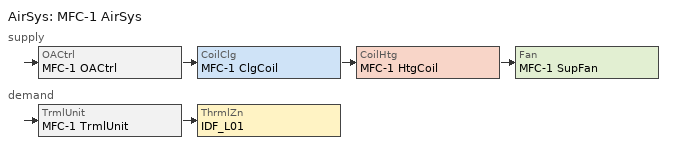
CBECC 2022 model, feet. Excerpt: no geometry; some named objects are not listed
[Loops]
AirSys 'MFC-1 AirSys'
 supply: OACtrl 'MFC-1 OACtrl' > CoilClg 'MFC-1 ClgCoil' > CoilHtg 'MFC-1 HtgCoil' > Fan 'MFC-1 SupFan'
 demand: TrmlUnit 'MFC-1 TrmlUnit' > ThrmlZn 'IDF_L01'
[Proj]
Euclid_Building B: EffMetric=SEER2/EER2/HSPF2; StAddress=2530 South Euclid Avenue; City=Ontario; ZipCode=91762; WeatherStation=ONTARIO; ReducedBattReq=1; ReducedBattReqExcpt=(Exc. 3) Battery required only for tenant areas >= 5,000 SF
[Bldg]
Building B - Mechanical: BldgAz=360
[ResProj]
Building B: StdDesignFuel_Ckg=Proposed; StdDesignFuel_Dry=Proposed; StdDesignFuel_HVAC=Electricity; StdDesignFuel_DHW=Proposed; StdDesignCompactDistrib=0; StdDesignDrnWtrHtRecov=0; StdDesignHPWHLocOverride=0; StdDesignWinPerfAdjust=0; StdDesignIAQFanPwr[1]=0.35
[ResZnGrp] FlrToFlrHgt=9.08333; FlrToCeilingHgt=9.08333
Name | Z
L01 | 0
L02 | 9.08333
L03 | 18.1667
L04 | 27.25
[ResZn] CeilingHeight=9.08333; FloorHeight=9.08333
Name | Bottom
B3-R_122; B2.4_120; B3-R_119; A2-R_104; A2.1_117; B2.5_115; B2.5_113; A2.1_111; B3_110; B2.4_109; A2_106; B2.3-R_101; A2-R_116 | 0
B3-R_222; B2.4_220; B3-R_219; A2-R_204; A2.1_217; B2.5_215; B2.5_213; A2.1_211; B3_210; B2.4_209; A2_206; B2.3-R_201; A2-R_216; A4.2-R_223; A7_221; B4_214; A4_212; A4_205; A4_203; A4.2_202 | 9.08333
B3-R_322; B2.4_320; B3-R_319; A2-R_304; A2.1_317; B2.5_315; B2.5_313; A2.1_311; B3_310; B2.4_309; A2_306; B2.3-R_301; A2-R_316; A4.2-R_323; A7_321; B4_314; A4_312; A4_305; A4_303; A4.2_302 | 18.1667
B3-R_422; B2.4_420; B3-R_419; A2-R_404; A2.1_417; B2.5_415 | 27.25
[ResExtWall] Construction=Ext Wall Cons
Name | Orientation | Area
ExtWall (Front 1) : B3-R_122; ExtWall (Front 1) : B3-R_222; ExtWall (Front 1) : B3-R_322; ExtWall (Front 1) : B3-R_422 | Front | 129.098
ExtWall (Front 2) : B3-R_122; ExtWall (Front 2) : B3-R_222; ExtWall (Front 2) : B3-R_322; ExtWall (Front 2) : B3-R_422 | Front | 120.137
ExtWall (Front 3) : B3-R_122; ExtWall (Front 3) : B3-R_222; ExtWall (Front 3) : B3-R_322; ExtWall (Front 3) : B3-R_422 | Front | 79.4464
ExtWall (Left 1) : B3-R_122; ExtWall (Left 1) : B3-R_222; ExtWall (Left 1) : B3-R_322; ExtWall (Left 1) : B3-R_422 | Left | 346.847
ExtWall (Left 2) : B3-R_122; ExtWall (Left 2) : B3-R_222; ExtWall (Left 2) : B3-R_322; ExtWall (Left 2) : B3-R_422 | Left | 62.0069
ExtWall (Right 1) : B3-R_122; ExtWall (Right 1) : B3-R_222; ExtWall (Right 1) : B3-R_322; ExtWall (Right 1) : B3-R_422 | Right | 46.7488
ExtWall (Right 2) : B3-R_122; ExtWall (Right 2) : B3-R_222; ExtWall (Right 2) : B3-R_322; ExtWall (Right 2) : B3-R_422 | Right | 62.0069
ExtWall (Front 1) : Stair-2; ExtWall (Front 1) : Stair-2_L02; ExtWall (Front 1) : Stair-2_L03; ExtWall (Front 1) : Stair-2_L04 | Front | 89.1347
ExtWall (Right 1) : Stair-2; ExtWall (Right 1) : Stair-2_L02; ExtWall (Right 1) : Stair-2_L03; ExtWall (Right 1) : Stair-2_L04 | Right | 46.9872
ExtWall (Front 1) : B2.4_120; ExtWall (Front 3) : B2.4_120; ExtWall (Front 1) : B2.4_220; ExtWall (Front 3) : B2.4_220; ExtWall (Front 1) : B2.4_320; ExtWall (Front 3) : B2.4_320; ExtWall (Front 1) : B2.4_420; ExtWall (Front 3) : B2.4_420 | Front | 104.634
ExtWall (Front 2) : B2.4_120; ExtWall (Front 2) : B2.4_220; ExtWall (Front 2) : B2.4_320; ExtWall (Front 2) : B2.4_420 | Front | 125.468
ExtWall (Left 1) : B2.4_120; ExtWall (Left 1) : A2-R_104; ExtWall (Left 1) : B2.4_220; ExtWall (Left 1) : A2-R_204; ExtWall (Left 1) : B2.4_320; ExtWall (Left 1) : A2-R_304; ExtWall (Left 1) : B2.4_420; ExtWall (Left 1) : A2-R_404 | Left | 55.9513
ExtWall (Right 1) : B2.4_120; ExtWall (Right 1) : B2.4_220; ExtWall (Right 1) : B2.4_320; ExtWall (Right 1) : B2.4_420 | Right | 14.978
ExtWall (Right 2) : B2.4_120; ExtWall (Right 2) : B2.4_220; ExtWall (Right 1) : A4.2-R_223; ExtWall (Right 2) : B2.4_320; ExtWall (Right 1) : A4.2-R_323; ExtWall (Right 2) : B2.4_420 | Right | 8.96413
ExtWall (Front 1) : B3-R_119; ExtWall (Front 1) : B3-R_219; ExtWall (Front 1) : B3-R_319; ExtWall (Front 1) : B3-R_419 | Front | 350.966
ExtWall (Front 2) : B3-R_119; ExtWall (Front 2) : B3-R_219; ExtWall (Front 2) : B3-R_319; ExtWall (Front 2) : B3-R_419 | Front | 62.0069
ExtWall (Back 1) : B3-R_119; ExtWall (Back 1) : B3-R_219; ExtWall (Back 1) : B3-R_319; ExtWall (Back 1) : B3-R_419 | Back | 37.7846
ExtWall (Back 2) : B3-R_119; ExtWall (Back 2) : B3-R_219; ExtWall (Back 2) : B3-R_319; ExtWall (Back 2) : B3-R_419 | Back | 62.0069
ExtWall (Right 1) : B3-R_119; ExtWall (Right 1) : B3-R_219; ExtWall (Right 1) : B3-R_319; ExtWall (Right 1) : B3-R_419 | Right | 129.098
ExtWall (Right 2) : B3-R_119; ExtWall (Right 2) : B3-R_219; ExtWall (Right 2) : B3-R_319; ExtWall (Right 2) : B3-R_419 | Right | 120.137
ExtWall (Right 3) : B3-R_119; ExtWall (Right 3) : B3-R_219; ExtWall (Right 3) : B3-R_319; ExtWall (Right 3) : B3-R_419 | Right | 79.4464
ExtWall (Back 1) : A2-R_104; ExtWall (Back 1) : A2-R_204; ExtWall (Back 1) : A2-R_304; ExtWall (Back 1) : A2-R_404 | Back | 125.709
ExtWall (Back 2) : A2-R_104; ExtWall (Back 2) : A2-R_204; ExtWall (Back 2) : A2-R_304; ExtWall (Back 2) : A2-R_404 | Back | 102.941
ExtWall (Front 1) : A2.1_117; ExtWall (Front 1) : A2.1_111; ExtWall (Front 1) : A2.1_217; ExtWall (Front 1) : A2.1_211; ExtWall (Front 1) : A2.1_317; ExtWall (Front 1) : A2.1_311; ExtWall (Front 1) : A2.1_417 | Front | 56.1927
ExtWall (Back 1) : A2.1_117; ExtWall (Back 1) : A2.1_217; ExtWall (Back 1) : A2.1_317; ExtWall (Back 1) : A2.1_417 | Back | 9.20254
ExtWall (Right 1) : A2.1_117; ExtWall (Right 1) : A2.1_111; ExtWall (Right 1) : A2.1_217; ExtWall (Right 1) : A2.1_211; ExtWall (Right 1) : A2.1_317; ExtWall (Right 1) : A2.1_311; ExtWall (Right 1) : A2.1_417 | Right | 124.255
ExtWall (Right 2) : A2.1_117; ExtWall (Right 2) : B2.5_115; ExtWall (Right 2) : B2.5_113; ExtWall (Right 2) : A2.1_111; ExtWall (Right 2) : A2.1_217; ExtWall (Right 2) : B2.5_215; ExtWall (Right 2) : B2.5_213; ExtWall (Right 2) : A2.1_211; ExtWall (Right 2) : A2.1_317; ExtWall (Right 2) : B2.5_315; ExtWall (Right 2) : B2.5_313; ExtWall (Right 2) : A2.1_311; ExtWall (Right 2) : A2.1_417 | Right | 104.393
ExtWall (Front 1) : B2.5_115; ExtWall (Front 1) : B2.5_113; ExtWall (Front 1) : B2.5_215; ExtWall (Front 1) : B2.5_213; ExtWall (Front 1) : B2.5_315; ExtWall (Front 1) : B2.5_313; ExtWall (Front 1) : B2.5_415 | Front | 55.9513
ExtWall (Back 1) : B2.5_115; ExtWall (Back 1) : A2-R_116; ExtWall (Back 1) : B2.5_215; ExtWall (Back 1) : A2-R_216; ExtWall (Back 1) : B2.5_315; ExtWall (Back 1) : A2-R_316; ExtWall (Back 1) : B2.5_415 | Back | 55.9513
ExtWall (Right 1) : B2.5_115; ExtWall (Right 1) : B2.5_113; ExtWall (Right 1) : B2.5_215; ExtWall (Right 1) : B2.5_213; ExtWall (Right 1) : B2.5_315; ExtWall (Right 1) : B2.5_313 | Right | 231.553
ExtWall (Back 1) : B2.5_113; ExtWall (Back 1) : B2.5_213; ExtWall (Back 1) : B2.5_313 | Back | 46.9902
ExtWall (Front 1) : B3_110; ExtWall (Front 1) : B3_210; ExtWall (Front 1) : B3_310 | Front | 62.2482
ExtWall (Left 1) : B3_110; ExtWall (Left 1) : B3_210; ExtWall (Left 1) : B3_310 | Left | 30.2778
ExtWall (Back 1) : B3_110; ExtWall (Back 1) : B3_210; ExtWall (Back 1) : B3_310 | Back | 349.753
ExtWall (Back 2) : B3_110; ExtWall (Back 2) : B3_210; ExtWall (Back 2) : B3_310 | Back | 62.2482
ExtWall (Right 1) : B3_110; ExtWall (Right 1) : B3_210; ExtWall (Right 1) : B3_310 | Right | 118.93
ExtWall (Right 2) : B3_110; ExtWall (Right 2) : B3_210; ExtWall (Right 2) : B3_310 | Right | 130.066
ExtWall (Right 3) : B3_110; ExtWall (Right 3) : B3_210; ExtWall (Right 3) : B3_310 | Right | 78.2365
ExtWall (Left 1) : B2.4_109; ExtWall (Left 1) : B2.4_209; ExtWall (Left 1) : B2.4_309 | Left | 56.1897
ExtWall (Left 2) : B2.4_109; ExtWall (Left 2) : B2.4_209; ExtWall (Left 2) : B2.4_309 | Left | 8.96413
ExtWall (Back 1) : B2.4_109; ExtWall (Back 3) : B2.4_109; ExtWall (Back 1) : B2.4_209; ExtWall (Back 3) : B2.4_209; ExtWall (Back 1) : B2.4_309; ExtWall (Back 3) : B2.4_309 | Back | 104.634
ExtWall (Back 2) : B2.4_109; ExtWall (Back 2) : B2.4_209; ExtWall (Back 2) : B2.4_309 | Back | 125.468
ExtWall (Right 1) : B2.4_109; ExtWall (Right 1) : B2.4_209; ExtWall (Right 1) : B2.4_309 | Right | 55.9513
ExtWall (Back 1) : A2_106; ExtWall (Back 1) : A2_206; ExtWall (Back 1) : A2_306 | Back | 124.011
ExtWall (Back 2) : A2_106; ExtWall (Back 3) : B2.3-R_101; ExtWall (Back 2) : A2_206; ExtWall (Back 3) : B2.3-R_201; ExtWall (Back 2) : A2_306; ExtWall (Back 3) : B2.3-R_301 | Back | 104.396
ExtWall (Right 1) : A2_106; ExtWall (Right 1) : A2_206; ExtWall (Right 1) : A2_306 | Right | 56.1897
ExtWall (Front 1) : B2.3-R_101; ExtWall (Front 1) : B2.3-R_201; ExtWall (Front 1) : B2.3-R_301 | Front | 8.96413
ExtWall (Left 1) : B2.3-R_101; ExtWall (Left 1) : B2.3-R_201; ExtWall (Left 1) : B2.3-R_301 | Left | 8.96115
ExtWall (Left 2) : B2.3-R_101; ExtWall (Left 2) : B2.3-R_201; ExtWall (Left 2) : B2.3-R_301 | Left | 248.269
ExtWall (Left 3) : B2.3-R_101; ExtWall (Left 3) : B2.3-R_201; ExtWall (Left 3) : B2.3-R_301 | Left | 56.1927
ExtWall (Back 1) : B2.3-R_101; ExtWall (Back 1) : B2.3-R_201; ExtWall (Back 1) : B2.3-R_301 | Back | 109.963
ExtWall (Back 2) : B2.3-R_101; ExtWall (Back 2) : B2.3-R_201; ExtWall (Back 2) : B2.3-R_301 | Back | 120.137
ExtWall (Right 1) : A2-R_116; ExtWall (Right 1) : A2-R_216; ExtWall (Right 1) : A2-R_316 | Right | 125.709
ExtWall (Right 2) : A2-R_116; ExtWall (Right 2) : A2-R_216; ExtWall (Right 2) : A2-R_316 | Right | 102.941
ExtWall (Back 1) : Stair-1; ExtWall (Back 1) : Stair-1_L02; ExtWall (Back 1) : Stair-1_L03 | Back | 90.8304
ExtWall (Right 1) : Stair-1; ExtWall (Right 1) : Stair-1_L02; ExtWall (Right 1) : Stair-1_L03 | Right | 65.1538
ExtWall (Front 1) : Corridor_L01; ExtWall (Front 1) : Corridor_L02; ExtWall (Front 1) : Corridor_L03 | Front | 72.9081
ExtWall (Left 1) : Corridor_L01; ExtWall (Left 1) : Corridor_L02; ExtWall (Left 1) : Corridor_L03 | Left | 60.5526
ExtWall (Left 2) : Corridor_L01; ExtWall (Left 4) : Corridor_L02; ExtWall (Left 4) : Corridor_L03 | Left | 65.1568
ExtWall (Left 3) : Corridor_L01; ExtWall (Left 2) : Corridor_L02; ExtWall (Left 2) : Corridor_L03 | Left | 89.1347
ExtWall (Left 4) : Corridor_L01; ExtWall (Left 3) : Corridor_L02; ExtWall (Left 3) : Corridor_L03 | Left | 60.3112
ExtWall (Front 1) : Electrical | Front | 105.606
ExtWall (Front 1) : Maintenance_L01 | Front | 112.871
ExtWall (Front 1) : ParkingGarage-1 | Front | 24.9464
ExtWall (Left 1) : ParkingGarage-1; ExtWall (Left 1) : ParkingGarage-3 | Left | 240.759
ExtWall (Back 1) : ParkingGarage-1 | Back | 734.871
ExtWall (Front 1) : ParkingGarage-2; ExtWall (Front 1) : B4_214; ExtWall (Front 1) : B4_314 | Front | 129.825
ExtWall (Left 1) : ParkingGarage-2 | Left | 704.11
ExtWall (Back 1) : ParkingGarage-2 | Back | 171.487
ExtWall (Front 1) : ParkingGarage-3 | Front | 905.148
ExtWall (Back 1) : ParkingGarage-3 | Back | 8.96413
ExtWall (Right 1) : ParkingGarage-3 | Right | 19.8623
ExtWall (Front 1) : A4.2-R_223; ExtWall (Front 1) : A4.2-R_323 | Front | 33.1834
ExtWall (Left 1) : A4.2-R_223; ExtWall (Left 1) : A4.2-R_323 | Left | 249.723
ExtWall (Left 2) : A4.2-R_223; ExtWall (Left 2) : A4.2-R_323 | Left | 71.2124
ExtWall (Back 1) : A4.2-R_223; ExtWall (Back 1) : A4.2-R_323 | Back | 115.053
ExtWall (Back 2) : A4.2-R_223; ExtWall (Back 2) : A4.2-R_323 | Back | 124.255
ExtWall (Back 3) : A4.2-R_223; ExtWall (Back 3) : A4.2-R_323 | Back | 72.6637
ExtWall (Right 2) : A4.2-R_223; ExtWall (Right 2) : A4_205; ExtWall (Right 1) : A4_203; ExtWall (Right 2) : A4.2-R_323; ExtWall (Right 2) : A4_305; ExtWall (Right 1) : A4_303 | Right | 71.2124
ExtWall (Left 1) : A7_221; ExtWall (Left 1) : A4_205; ExtWall (Left 1) : A4_203; ExtWall (Left 2) : A4.2_202; ExtWall (Left 1) : A7_321; ExtWall (Left 1) : A4_305; ExtWall (Left 1) : A4_303; ExtWall (Left 2) : A4.2_302 | Left | 71.2094
ExtWall (Back 1) : A7_221; ExtWall (Back 1) : A7_321 | Back | 184.322
ExtWall (Back 2) : A7_221; ExtWall (Back 2) : A7_321 | Back | 68.0624
ExtWall (Back 3) : A7_221; ExtWall (Back 3) : A7_321 | Back | 178.752
ExtWall (Right 1) : A7_221; ExtWall (Right 2) : A4.2_202; ExtWall (Right 1) : A7_321; ExtWall (Right 2) : A4.2_302 | Right | 71.2094
ExtWall (Front 2) : B4_214; ExtWall (Front 2) : B4_314 | Front | 80.1735
ExtWall (Left 1) : B4_214; ExtWall (Left 1) : B4_314 | Left | 224.774
ExtWall (Left 2) : B4_214; ExtWall (Left 2) : B4_314 | Left | 109.966
ExtWall (Left 3) : B4_214; ExtWall (Left 3) : B4_314 | Left | 66.6081
ExtWall (Back 1) : B4_214; ExtWall (Back 1) : B4_314 | Back | 80.1735
ExtWall (Front 1) : A4_212; ExtWall (Front 1) : A4_312 | Front | 71.2094
ExtWall (Left 1) : A4_212; ExtWall (Left 2) : A4_212; ExtWall (Left 1) : A4_312; ExtWall (Left 2) : A4_312 | Left | 115.05
ExtWall (Left 3) : A4_212; ExtWall (Left 3) : A4_312 | Left | 72.6637
ExtWall (Back 1) : A4_212; ExtWall (Back 1) : A4_312 | Back | 54.497
ExtWall (Back 2) : A4_212; ExtWall (Back 2) : A4_312 | Back | 71.2094
ExtWall (Front 2) : Corridor_L02; ExtWall (Front 2) : Corridor_L03 | Front | 101.487
ExtWall (Front 1) : A4_205; ExtWall (Front 2) : A4_205; ExtWall (Front 1) : A4_203; ExtWall (Front 2) : A4_203; ExtWall (Front 1) : A4_305; ExtWall (Front 2) : A4_305; ExtWall (Front 1) : A4_303; ExtWall (Front 2) : A4_303 | Front | 115.05
ExtWall (Front 3) : A4_205; ExtWall (Front 3) : A4_203; ExtWall (Front 3) : A4_305; ExtWall (Front 3) : A4_303 | Front | 72.6667
ExtWall (Right 1) : A4_205; ExtWall (Right 1) : A4_305 | Right | 19.8713
ExtWall (Front 1) : A4.2_202; ExtWall (Front 1) : A4.2_302 | Front | 124.011
ExtWall (Front 2) : A4.2_202; ExtWall (Front 2) : A4.2_302 | Front | 112.144
ExtWall (Front 3) : A4.2_202; ExtWall (Front 3) : A4.2_302 | Front | 72.6637
ExtWall (Left 1) : A4.2_202; ExtWall (Left 1) : A4.2_302 | Left | 249.72
ExtWall (Back 1) : A4.2_202; ExtWall (Back 1) : A4.2_302 | Back | 18.1667
ExtWall (Right 1) : A4.2_202; ExtWall (Right 1) : A4.2_302 | Right | 8.95817
[ResWin] SpecMethod=Overall Window Area
Name | WinType
Window (Front 1) : B3-R_122; Window (Front 2) : B3-R_122; Window (Left 1) : B3-R_122; Window (Left 2) : B3-R_122; Window (Front 1) : B3-R_119; Window (Front 2) : B3-R_119; Window (Right 1) : B3-R_119; Window (Right 2) : B3-R_119; Window (Back 2) : B3_110; Window (Back 3) : B3_110; Window (Right 2) : B3_110; Window (Right 3) : B3_110; Window (Front 1) : B3-R_222; Window (Front 2) : B3-R_222; Window (Left 1) : B3-R_222; Window (Left 2) : B3-R_222; Window (Front 1) : B3-R_219; Window (Front 2) : B3-R_219; Window (Right 1) : B3-R_219; Window (Right 2) : B3-R_219; Window (Back 2) : B3_210; Window (Back 3) : B3_210; Window (Right 2) : B3_210; Window (Right 3) : B3_210; Window (Front 1) : B3-R_322; Window (Front 2) : B3-R_322; Window (Left 1) : B3-R_322; Window (Left 2) : B3-R_322; Window (Front 1) : B3-R_319; Window (Front 2) : B3-R_319; Window (Right 1) : B3-R_319; Window (Right 2) : B3-R_319; Window (Back 2) : B3_310; Window (Back 3) : B3_310; Window (Right 2) : B3_310; Window (Right 3) : B3_310; Window (Front 1) : B3-R_422; Window (Front 2) : B3-R_422; Window (Left 1) : B3-R_422; Window (Left 2) : B3-R_422; Window (Front 1) : B3-R_419; Window (Front 2) : B3-R_419; Window (Right 1) : B3-R_419; Window (Right 2) : B3-R_419 | ResidentialWindowType 1
Window (Front 3) : B3-R_122; Window (Front 4) : B3-R_122; Window (Left 4) : B3-R_122; Window (Front 1) : B2.4_120; Window (Front 2) : B2.4_120; Window (Front 3) : B2.4_120; Window (Front 4) : B3-R_119; Window (Right 3) : B3-R_119; Window (Right 4) : B3-R_119; Window (Back 1) : A2-R_104; Window (Back 2) : A2-R_104; Window (Right 1) : A2.1_117; Window (Right 2) : A2.1_117; Window (Right 1) : B2.5_115; Window (Right 2) : B2.5_115; Window (Right 3) : B2.5_115; Window (Right 1) : B2.5_113; Window (Right 2) : B2.5_113; Window (Right 3) : B2.5_113; Window (Right 1) : A2.1_111; Window (Right 2) : A2.1_111; Window (Back 1) : B3_110; Window (Right 1) : B3_110; Window (Right 4) : B3_110; Window (Back 1) : B2.4_109; Window (Back 2) : B2.4_109; Window (Back 3) : B2.4_109; Window (Back 1) : A2_106; Window (Back 2) : A2_106; Window (Back 1) : B2.3-R_101; Window (Back 2) : B2.3-R_101; Window (Back 3) : B2.3-R_101; Window (Right 1) : A2-R_116; Window (Right 2) : A2-R_116; Window (Front 3) : B3-R_222; Window (Front 4) : B3-R_222; Window (Left 4) : B3-R_222; Window (Front 1) : B2.4_220; Window (Front 2) : B2.4_220; Window (Front 3) : B2.4_220; Window (Front 4) : B3-R_219; Window (Right 3) : B3-R_219; Window (Right 4) : B3-R_219; Window (Back 1) : A2-R_204; Window (Back 2) : A2-R_204; Window (Right 1) : A2.1_217; Window (Right 2) : A2.1_217; Window (Right 1) : B2.5_215; Window (Right 2) : B2.5_215; Window (Right 3) : B2.5_215; Window (Right 1) : B2.5_213; Window (Right 2) : B2.5_213; Window (Right 3) : B2.5_213; Window (Right 1) : A2.1_211; Window (Right 2) : A2.1_211; Window (Back 1) : B3_210; Window (Right 1) : B3_210; Window (Right 4) : B3_210; Window (Back 1) : B2.4_209; Window (Back 2) : B2.4_209; Window (Back 3) : B2.4_209; Window (Back 1) : A2_206; Window (Back 2) : A2_206; Window (Back 1) : B2.3-R_201; Window (Back 2) : B2.3-R_201; Window (Back 3) : B2.3-R_201; Window (Right 1) : A2-R_216; Window (Right 2) : A2-R_216; Window (Left 1) : A4.2-R_223; Window (Back 1) : A4.2-R_223; Window (Back 2) : A4.2-R_223; Window (Back 1) : A7_221; Window (Back 4) : A7_221; Window (Back 5) : A7_221; Window (Left 1) : B4_214; Window (Left 2) : B4_214; Window (Left 3) : B4_214; Window (Left 1) : A4_212; Window (Left 2) : A4_212; Window (Left 1) : Corridor_L02; Window (Front 1) : A4_205; Window (Front 2) : A4_205; Window (Front 1) : A4_203; Window (Front 2) : A4_203; Window (Front 1) : A4.2_202; Window (Front 2) : A4.2_202; Window (Front 3) : B3-R_322; Window (Front 4) : B3-R_322; Window (Left 4) : B3-R_322; Window (Front 1) : B2.4_320; Window (Front 2) : B2.4_320; Window (Front 3) : B2.4_320; Window (Front 4) : B3-R_319; Window (Right 3) : B3-R_319; Window (Right 4) : B3-R_319; Window (Back 1) : A2-R_304; Window (Back 2) : A2-R_304; Window (Right 1) : A2.1_317; Window (Right 2) : A2.1_317; Window (Right 1) : B2.5_315; Window (Right 2) : B2.5_315; Window (Right 3) : B2.5_315; Window (Right 1) : B2.5_313; Window (Right 2) : B2.5_313; Window (Right 3) : B2.5_313; Window (Right 1) : A2.1_311; Window (Right 2) : A2.1_311; Window (Back 1) : B3_310; Window (Right 1) : B3_310; Window (Right 4) : B3_310; Window (Back 1) : B2.4_309; Window (Back 2) : B2.4_309; Window (Back 3) : B2.4_309; Window (Back 1) : A2_306; Window (Back 2) : A2_306; Window (Back 1) : B2.3-R_301; Window (Back 2) : B2.3-R_301; Window (Back 3) : B2.3-R_301; Window (Right 1) : A2-R_316; Window (Right 2) : A2-R_316; Window (Left 1) : A4.2-R_323; Window (Back 1) : A4.2-R_323; Window (Back 2) : A4.2-R_323; Window (Back 1) : A7_321; Window (Back 4) : A7_321; Window (Back 5) : A7_321; Window (Left 1) : B4_314; Window (Left 2) : B4_314; Window (Left 3) : B4_314; Window (Left 1) : A4_312; Window (Left 2) : A4_312; Window (Left 1) : Corridor_L03; Window (Front 1) : A4_305; Window (Front 2) : A4_305; Window (Front 1) : A4_303; Window (Front 2) : A4_303; Window (Front 1) : A4.2_302; Window (Front 2) : A4.2_302; Window (Front 3) : B3-R_422; Window (Front 4) : B3-R_422; Window (Left 4) : B3-R_422; Window (Front 1) : B2.4_420; Window (Front 2) : B2.4_420; Window (Front 3) : B2.4_420; Window (Front 4) : B3-R_419; Window (Right 3) : B3-R_419; Window (Right 4) : B3-R_419; Window (Back 1) : A2-R_404; Window (Back 2) : A2-R_404; Window (Right 1) : A2.1_417; Window (Right 2) : A2.1_417 | ResidentialWindowType 2
Window (Left 3) : B3-R_122; Window (Front 3) : B3-R_119; Window (Back 4) : B3_110; Window (Left 3) : B3-R_222; Window (Front 3) : B3-R_219; Window (Back 4) : B3_210; Window (Left 2) : A4.2-R_223; Window (Left 3) : B3-R_322; Window (Front 3) : B3-R_319; Window (Back 4) : B3_310; Window (Left 2) : A4.2-R_323; Window (Left 3) : B3-R_422; Window (Front 3) : B3-R_419 | ResidentialWindowType 3
Window (Left 1) : B2.3-R_101; Window (Left 2) : B2.3-R_101; Window (Left 1) : B2.3-R_201; Window (Left 2) : B2.3-R_201; Window (Back 2) : A7_221; Window (Front 1) : B4_214; Window (Left 1) : B2.3-R_301; Window (Left 2) : B2.3-R_301; Window (Back 2) : A7_321; Window (Front 1) : B4_314 | ResidentialWindowType 4
Window (Right 1) : B3-R_222; Window (Front 1) : Stair-2_L02; Window (Left 1) : B2.4_220; Window (Back 1) : B3-R_219; Window (Left 1) : A2-R_204; Window (Front 1) : A2.1_217; Window (Front 1) : B2.5_215; Window (Front 1) : B2.5_213; Window (Front 1) : A2.1_211; Window (Front 1) : B3_210; Window (Right 1) : B2.4_209; Window (Right 1) : A2_206; Window (Left 3) : B2.3-R_201; Window (Back 1) : A2-R_216; Window (Back 1) : Stair-1_L02; Window (Back 4) : A4.2-R_223; Window (Back 3) : A7_221; Window (Right 1) : A7_221; Window (Left 5) : B4_214; Window (Left 4) : A4_212; Window (Left 3) : Corridor_L02; Window (Front 4) : A4_205; Window (Front 4) : A4.2_202; Window (Right 1) : B3-R_322; Window (Front 1) : Stair-2_L03; Window (Left 1) : B2.4_320; Window (Back 1) : B3-R_319; Window (Left 1) : A2-R_304; Window (Front 1) : A2.1_317; Window (Front 1) : B2.5_315; Window (Front 1) : B2.5_313; Window (Front 1) : A2.1_311; Window (Front 1) : B3_310; Window (Right 1) : B2.4_309; Window (Right 1) : A2_306; Window (Left 3) : B2.3-R_301; Window (Back 1) : A2-R_316; Window (Back 1) : Stair-1_L03; Window (Back 4) : A4.2-R_323; Window (Back 3) : A7_321; Window (Right 1) : A7_321; Window (Left 5) : B4_314; Window (Left 4) : A4_312; Window (Left 3) : Corridor_L03; Window (Front 4) : A4_305; Window (Front 4) : A4.2_302; Window (Right 1) : B3-R_422; Window (Front 1) : Stair-2_L04; Window (Left 1) : B2.4_420; Window (Back 1) : B3-R_419; Window (Left 1) : A2-R_404; Window (Front 1) : A2.1_417; Window (Front 1) : B2.5_415 | ResidentialWindowType 5
Window (Back 3) : A4.2-R_223; Window (Left 4) : B4_214; Window (Left 3) : A4_212; Window (Front 3) : A4_205; Window (Front 3) : A4_203; Window (Front 3) : A4.2_202; Window (Back 3) : A4.2-R_323; Window (Left 4) : B4_314; Window (Left 3) : A4_312; Window (Front 3) : A4_305; Window (Front 3) : A4_303; Window (Front 3) : A4.2_302 | ResidentialWindowType 6
Window (Left 2) : Corridor_L02; Window (Left 2) : Corridor_L03 | ResidentialWindowType 7
[ResSlabFlr]
Name | Area | Perimeter
SlabFlr : B3-R_122 | 1286.85 | 491.17
SlabFlr : Stair-2 | 328.916 | 284.327
SlabFlr : B2.4_120; SlabFlr : B2.4_109 | 1189.25 | 468.221
SlabFlr : B3-R_119 | 1286.11 | 490.996
SlabFlr : A2-R_104; SlabFlr : A2-R_116 | 773.274 | 384.939
SlabFlr : A2.1_117; SlabFlr : A2.1_111 | 797.476 | 391.585
SlabFlr : B2.5_115; SlabFlr : B2.5_113 | 1167.91 | 462.448
SlabFlr : B3_110 | 1278.06 | 489.045
SlabFlr : A2_106 | 771.745 | 384.935
SlabFlr : B2.3-R_101 | 1175.17 | 468.047
SlabFlr : Stair-1 | 334.907 | 285.377
SlabFlr : IDF_L01 | 22.3024 | 62.6395
SlabFlr : Corridor_L01 | 3000 | 2016.72
SlabFlr : Elevator-1 | 82.2456 | 119.68
SlabFlr : Electrical | 282.739 | 235.861
SlabFlr : Maintenance_L01 | 483.155 | 291.151
SlabFlr : ParkingGarage-1 | 2161.35 | 708.982
SlabFlr : ParkingGarage-2 | 2054.63 | 682.561
SlabFlr : ParkingGarage-3 | 2641.26 | 827.788
[ResIntWall] Construction=Interior Wall Cons
Name | Area | IsPartySurface | Outside
IntWall : B3-R_122 | 248.266 | 1 | Stair-2
IntWall : B3-R_122 2; IntWall : Stair-2 2 | 56.1927 | 1 | Corridor_L01
IntWall : B3-R_122 3; IntWall : B3-R_119 3 | 77.265 | 1 | Corridor_L01
IntWall : B3-R_122 4 | 4.36005 | 1 | Corridor_L01
IntWall : B3-R_122 5 | 251.455 | 1 | Corridor_L01
IntWall : Stair-2 | 257.471 | 1 | B2.4_120
IntWall : Stair-2 3 | 89.1347 | 1 | Corridor_L01
IntWall : B2.4_120 | 251.455 | 1 | B3-R_119
IntWall : B2.4_120 2; IntWall : B2.4_109 3 | 334.736 | 1 | Corridor_L01
IntWall : B2.4_120 3 | 38.026 | 1 | Corridor_L01
IntWall : B3-R_119 | 257.23 | 1 | A2.1_117
IntWall : B3-R_119 2 | 55.9513 | 1 | Corridor_L01
IntWall : A2-R_104 | 304.22 | 1 | A2_106
IntWall : A2-R_104 2 | 239.063 | 1 | Stair-1
IntWall : A2-R_104 3; IntWall : A2-R_116 | 228.651 | 1 | Corridor_L01
IntWall : A2-R_104 4; IntWall : B2.3-R_101 2 | 9.20552 | 1 | Corridor_L01
IntWall : A2.1_117 | 304.22 | 1 | A2-R_116
IntWall : A2.1_117 2; IntWall : A2.1_111 2 | 228.648 | 1 | Corridor_L01
IntWall : B2.5_115 | 248.269 | 1 | B2.5_113
IntWall : B2.5_115 2 | 248.269 | 1 | A2-R_116
IntWall : B2.5_115 3; IntWall : B2.5_113 2 | 335.946 | 1 | Corridor_L01
IntWall : B2.5_113 | 257.23 | 1 | A2.1_111
IntWall : A2.1_111 | 295.256 | 1 | B3_110
IntWall : A2.1_111 3 | 18.1667 | 1 | Corridor_L01
IntWall : B3_110 | 221.138 | 1 | B2.4_109
IntWall : B3_110 2 | 75.8166 | 1 | Corridor_L01
IntWall : B3_110 3 | 54.497 | 1 | Corridor_L01
IntWall : B2.4_109 | 248.269 | 1 | A2_106
IntWall : B2.4_109 2 | 36.3333 | 1 | Corridor_L01
IntWall : A2_106 | 228.406 | 1 | Corridor_L01
IntWall : B2.3-R_101 | 304.217 | 1 | Stair-1
IntWall : B2.3-R_101 3 | 325.531 | 1 | Corridor_L01
IntWall : Stair-1 | 90.8304 | 1 | Corridor_L01
IntWall : IDF_L01; IntWall : IDF_L01 3 | 49.6514 | 1 | Corridor_L01
IntWall : IDF_L01 2 | 37.0605 | 1 | Corridor_L01
IntWall : IDF_L01 4 | 37.0605 | 1 | ParkingGarage-1
IntWall : Corridor_L01 | 91.5545 | 1 | Elevator-1
IntWall : Corridor_L01 2; IntWall : Corridor_L01 3 | 74.118 | 1 | Elevator-1
IntWall : Corridor_L01 4 | 105.606 | 1 | Electrical
IntWall : Corridor_L01 5 | 154.774 | 1 | Maintenance_L01
IntWall : Corridor_L01 6 | 38.5356 | 1 | Maintenance_L01
IntWall : Corridor_L01 7 | 193.769 | 1 | Maintenance_L01
IntWall : Corridor_L01 8 | 69.2723 | 1 | Maintenance_L01
IntWall : Corridor_L01 9 | 112.144 | 1 | ParkingGarage-1
IntWall : Corridor_L01 10 | 715.739 | 1 | ParkingGarage-1
IntWall : Corridor_L01 11 | 5.81417 | 1 | ParkingGarage-1
IntWall : Corridor_L01 12 | 704.11 | 1 | ParkingGarage-2
IntWall : Corridor_L01 13 | 110.934 | 1 | ParkingGarage-2
IntWall : Corridor_L01 14 | 69.2723 | 1 | ParkingGarage-2
IntWall : Corridor_L01 15 | 896.183 | 1 | ParkingGarage-3
IntWall : Elevator-1 | 91.5545 | 1 | ParkingGarage-1
IntWall : Electrical | 220.897 | 1 | Maintenance_L01
IntWall : Electrical 2 | 220.897 | 1 | ParkingGarage-3
IntWall : B3-R_222 | 248.266 | 1 | Stair-2_L02
IntWall : B3-R_222 2; IntWall : Stair-2_L02 2 | 56.1927 | 1 | Corridor_L02
IntWall : B3-R_222 3; IntWall : B3-R_219 3 | 77.265 | 1 | Corridor_L02
IntWall : B3-R_222 4 | 4.36005 | 1 | Corridor_L02
IntWall : B3-R_222 5 | 251.455 | 1 | Corridor_L02
IntWall : Stair-2_L02 | 257.471 | 1 | B2.4_220
IntWall : Stair-2_L02 3 | 89.1347 | 1 | Corridor_L02
IntWall : B2.4_220 | 251.455 | 1 | B3-R_219
IntWall : B2.4_220 2; IntWall : B2.4_209 3 | 334.736 | 1 | Corridor_L02
IntWall : B2.4_220 3 | 38.026 | 1 | Corridor_L02
IntWall : B3-R_219 | 257.23 | 1 | A2.1_217
IntWall : B3-R_219 2 | 55.9513 | 1 | Corridor_L02
IntWall : A2-R_204 | 304.22 | 1 | A2_206
IntWall : A2-R_204 2 | 239.063 | 1 | Stair-1_L02
IntWall : A2-R_204 3; IntWall : A2-R_216 | 228.651 | 1 | Corridor_L02
IntWall : A2-R_204 4; IntWall : B2.3-R_201 2 | 9.20552 | 1 | Corridor_L02
IntWall : A2.1_217 | 304.22 | 1 | A2-R_216
IntWall : A2.1_217 2; IntWall : A2.1_211 2 | 228.648 | 1 | Corridor_L02
IntWall : B2.5_215 | 248.269 | 1 | B2.5_213
IntWall : B2.5_215 2 | 248.269 | 1 | A2-R_216
IntWall : B2.5_215 3; IntWall : B2.5_213 2 | 335.946 | 1 | Corridor_L02
IntWall : B2.5_213 | 257.23 | 1 | A2.1_211
IntWall : A2.1_211 | 295.256 | 1 | B3_210
IntWall : A2.1_211 3 | 18.1667 | 1 | Corridor_L02
IntWall : B3_210 | 221.138 | 1 | B2.4_209
IntWall : B3_210 2 | 75.8166 | 1 | Corridor_L02
IntWall : B3_210 3 | 54.497 | 1 | Corridor_L02
IntWall : B2.4_209 | 248.269 | 1 | A2_206
IntWall : B2.4_209 2 | 36.3333 | 1 | Corridor_L02
IntWall : A2_206 | 228.406 | 1 | Corridor_L02
IntWall : B2.3-R_201 | 304.217 | 1 | Stair-1_L02
IntWall : B2.3-R_201 3 | 325.531 | 1 | Corridor_L02
IntWall : Stair-1_L02; IntWall : A7_221 5 | 90.8304 | 1 | Corridor_L02
IntWall : A4.2-R_223 | 240.759 | 1 | A7_221
IntWall : A4.2-R_223 2 | 278.788 | 1 | Corridor_L02
IntWall : A7_221 | 5.81417 | 1 | Corridor_L02
IntWall : A7_221 2 | 301.312 | 1 | Corridor_L02
IntWall : A7_221 3 | 58.3741 | 1 | Corridor_L02
IntWall : A7_221 4 | 135.639 | 1 | Corridor_L02
IntWall : A7_221 6; IntWall : Corridor_L02 5 | 91.5545 | 1 | Elevator-1_L02
IntWall : B4_214 | 240.759 | 1 | A4_212
IntWall : B4_214 2 | 401.347 | 1 | Corridor_L02
IntWall : B4_214 3 | 110.934 | 1 | Corridor_L02
IntWall : A4_212 | 302.763 | 1 | Corridor_L02
IntWall : A4_212 2 | 186.262 | 1 | Corridor_L02
IntWall : Corridor_L02; IntWall : Corridor_L02 3 | 302.766 | 1 | A4_205
IntWall : Corridor_L02 2 | 220.897 | 1 | A4_205
IntWall : Corridor_L02 4 | 290.652 | 1 | A4.2_202
IntWall : Corridor_L02 6; IntWall : Corridor_L02 7 | 74.118 | 1 | Elevator-1_L02
IntWall : A4_203 | 240.765 | 1 | A4.2_202
IntWall: Corridor; IntWall: Corridor-2 | 300 |  | Corridor_L02
IntWall : B3-R_322 | 248.266 | 1 | Stair-2_L03
IntWall : B3-R_322 2; IntWall : Stair-2_L03 2 | 56.1927 | 1 | Corridor_L03
IntWall : B3-R_322 3; IntWall : B3-R_319 3 | 77.265 | 1 | Corridor_L03
IntWall : B3-R_322 4 | 4.36005 | 1 | Corridor_L03
IntWall : B3-R_322 5 | 251.455 | 1 | Corridor_L03
IntWall : Stair-2_L03 | 257.471 | 1 | B2.4_320
IntWall : Stair-2_L03 3 | 89.1347 | 1 | Corridor_L03
IntWall : B2.4_320 | 251.455 | 1 | B3-R_319
IntWall : B2.4_320 2; IntWall : B2.4_309 3 | 334.736 | 1 | Corridor_L03
IntWall : B2.4_320 3 | 38.026 | 1 | Corridor_L03
IntWall : B3-R_319 | 257.23 | 1 | A2.1_317
IntWall : B3-R_319 2 | 55.9513 | 1 | Corridor_L03
IntWall : A2-R_304 | 304.22 | 1 | A2_306
IntWall : A2-R_304 2 | 239.063 | 1 | Stair-1_L03
IntWall : A2-R_304 3; IntWall : A2-R_316 | 228.651 | 1 | Corridor_L03
IntWall : A2-R_304 4; IntWall : B2.3-R_301 2 | 9.20552 | 1 | Corridor_L03
IntWall : A2.1_317 | 304.22 | 1 | A2-R_316
IntWall : A2.1_317 2; IntWall : A2.1_311 2 | 228.648 | 1 | Corridor_L03
IntWall : B2.5_315 | 248.269 | 1 | B2.5_313
IntWall : B2.5_315 2 | 248.269 | 1 | A2-R_316
IntWall : B2.5_315 3; IntWall : B2.5_313 2 | 335.946 | 1 | Corridor_L03
IntWall : B2.5_313 | 257.23 | 1 | A2.1_311
IntWall : A2.1_311 | 295.256 | 1 | B3_310
IntWall : A2.1_311 3 | 18.1667 | 1 | Corridor_L03
IntWall : B3_310 | 221.138 | 1 | B2.4_309
IntWall : B3_310 2 | 75.8166 | 1 | Corridor_L03
IntWall : B3_310 3 | 54.497 | 1 | Corridor_L03
IntWall : B2.4_309 | 248.269 | 1 | A2_306
IntWall : B2.4_309 2 | 36.3333 | 1 | Corridor_L03
IntWall : A2_306 | 228.406 | 1 | Corridor_L03
IntWall : B2.3-R_301 | 304.217 | 1 | Stair-1_L03
IntWall : B2.3-R_301 3 | 325.531 | 1 | Corridor_L03
IntWall : Stair-1_L03; IntWall : A7_321 5 | 90.8304 | 1 | Corridor_L03
IntWall : A4.2-R_323 | 240.759 | 1 | A7_321
IntWall : A4.2-R_323 2 | 278.788 | 1 | Corridor_L03
IntWall : A7_321 | 5.81417 | 1 | Corridor_L03
IntWall : A7_321 2 | 301.312 | 1 | Corridor_L03
IntWall : A7_321 3 | 58.3741 | 1 | Corridor_L03
IntWall : A7_321 4 | 135.639 | 1 | Corridor_L03
IntWall : A7_321 6; IntWall : Corridor_L03 5 | 91.5545 | 1 | Elevator-1_L03
IntWall : B4_314 | 240.759 | 1 | A4_312
IntWall : B4_314 2 | 401.347 | 1 | Corridor_L03
IntWall : B4_314 3 | 110.934 | 1 | Corridor_L03
IntWall : A4_312 | 302.763 | 1 | Corridor_L03
IntWall : A4_312 2 | 186.262 | 1 | Corridor_L03
IntWall : Corridor_L03 | 302.766 | 1 | A4_305
IntWall : Corridor_L03 2 | 220.897 | 1 | A4_305
IntWall : Corridor_L03 3 | 302.766 | 1 | A4_303
IntWall : Corridor_L03 4 | 290.652 | 1 | A4.2_302
IntWall : Corridor_L03 6; IntWall : Corridor_L03 7 | 74.118 | 1 | Elevator-1_L03
IntWall : A4_305 | 240.765 | 1 | A4_303
IntWall : A4_303 | 240.765 | 1 | A4.2_302
IntWall : B3-R_422 | 248.266 | 1 | Stair-2_L04
IntWall : B3-R_422 2; IntWall : Stair-2_L04 2 | 56.1927 | 1 | Corridor_L04
IntWall : B3-R_422 3; IntWall : B3-R_419 3 | 77.265 | 1 | Corridor_L04
IntWall : B3-R_422 4 | 4.36005 | 1 | Corridor_L04
IntWall : B3-R_422 5 | 251.455 | 1 | Corridor_L04
IntWall : Stair-2_L04 | 257.471 | 1 | B2.4_420
IntWall : Stair-2_L04 3 | 89.1347 | 1 | Corridor_L04
IntWall : B2.4_420 | 251.455 | 1 | B3-R_419
IntWall : B2.4_420 2 | 334.736 | 1 | Corridor_L04
IntWall : B2.4_420 3 | 38.026 | 1 | Corridor_L04
IntWall : B3-R_419 | 257.23 | 1 | A2.1_417
IntWall : B3-R_419 2 | 55.9513 | 1 | Corridor_L04
IntWall : A2-R_404 | 304.22 | 1 | A2_406
IntWall : A2-R_404 2 | 239.063 | 1 | Stair-1_L04
IntWall : A2-R_404 3 | 228.651 | 1 | Corridor_L04
IntWall : A2-R_404 4 | 9.20552 | 1 | Corridor_L04
IntWall : A2.1_417 | 304.22 | 1 | A2-R_416
IntWall : A2.1_417 2 | 228.648 | 1 | Corridor_L04
[DwellUnit]
Name | DwellUnitTypeRef
DwellingUnit 1; DwellingUnit 3; DwellingUnit 9; DwellingUnit 14; DwellingUnit 16; DwellingUnit 22; DwellingUnit 34; DwellingUnit 36; DwellingUnit 42; DwellingUnit 54; DwellingUnit 56 | DU_B3
DwellingUnit 2; DwellingUnit 10; DwellingUnit 15; DwellingUnit 23; DwellingUnit 35; DwellingUnit 43; DwellingUnit 55 | DU_B2.4
DwellingUnit 4; DwellingUnit 11; DwellingUnit 13; DwellingUnit 17; DwellingUnit 24; DwellingUnit 26; DwellingUnit 37; DwellingUnit 44; DwellingUnit 46; DwellingUnit 57 | DU_A2
DwellingUnit 5; DwellingUnit 8; DwellingUnit 18; DwellingUnit 21; DwellingUnit 38; DwellingUnit 41; DwellingUnit 58 | DU_A2.1
DwellingUnit 6; DwellingUnit 7; DwellingUnit 19; DwellingUnit 20; DwellingUnit 39; DwellingUnit 40 | DU_B2.5
DwellingUnit 12; DwellingUnit 25; DwellingUnit 45 | DU_B2.3
DwellingUnit 27; DwellingUnit 33; DwellingUnit 47; DwellingUnit 53 | DU_A4.2
DwellingUnit 28; DwellingUnit 48 | DU_A7
DwellingUnit 29; DwellingUnit 49 | DU_B4
DwellingUnit 30; DwellingUnit 31; DwellingUnit 32; DwellingUnit 50; DwellingUnit 51; DwellingUnit 52 | DU_A4
[ResOtherZn] CeilingHeight=9.08333; FloorHeight=9.08333; BattReq_PartOfLargeTenantArea=0
Name | Type | SpcFunc | VentSpcFunc | ozDHWSys | Area | Bottom | IAQOption | ozHVACSystem | AirSys_NameRoot | CentralVentSysRef | CentralSupplyCFM | CentralExhaustCFM | PVBattSizeBldgType | IAQFanRef[1]
Stair-2 | Unconditioned | Stairwell | General - Unoccupied | ResidentialDHWSystem 1 | 328.916 | 0 | Individual IAQ Fans
Stair-1 | Unconditioned | Stairwell | General - Unoccupied | ResidentialDHWSystem 1 | 334.907 | 0 | Individual IAQ Fans
IDF_L01 | Conditioned | Electrical, Mechanical, Telephone Rooms | General - Unoccupied | SHW | 22.3024 | 0 |  | MFC-1 AirSys | MFC-1
Corridor_L01 | Unconditioned | Corridor Area | Residential - Common corridors | ResidentialDHWSystem 1 | 3000 | 0 | Central Supply / Central Exhaust |  |  | Exhaust/Supply Fans | 550 | 550
Elevator-1 | Unconditioned | Unoccupied-Include in Gross Floor Area | NA | ResidentialDHWSystem 1 | 82.2456 | 0 | Individual IAQ Fans
Electrical | Unconditioned | Electrical, Mechanical, Telephone Rooms | General - Unoccupied | SHW | 282.739 | 0 | Individual IAQ Fans
Maintenance_L01 | Unconditioned | All other | General - Unoccupied | SHW | 483.155 | 0 | Individual IAQ Fans |  |  |  |  |  | Highrise Multifamily
ParkingGarage-1 | Unconditioned | Unoccupied-Include in Gross Floor Area | NA | ResidentialDHWSystem 1 | 2161.35 | 0 | Individual IAQ Fans
ParkingGarage-2 | Unconditioned | Unoccupied-Include in Gross Floor Area |  | ResidentialDHWSystem 1 | 2054.63 | 0 | Individual IAQ Fans
ParkingGarage-3 | Unconditioned | Unoccupied-Include in Gross Floor Area | NA | ResidentialDHWSystem 1 | 2641.26 | 0 | Individual IAQ Fans
Stair-2_L02 | Unconditioned | Stairwell | General - Unoccupied | ResidentialDHWSystem 1 | 328.916 | 9.08333 | Individual IAQ Fans
Stair-1_L02 | Unconditioned | Stairwell | General - Unoccupied | ResidentialDHWSystem 1 | 334.907 | 9.08333 | Individual IAQ Fans
Corridor_L02 | Unconditioned | Corridor Area | Residential - Common corridors | ResidentialDHWSystem 1 | 3000 | 9.08333 | Central Supply / Central Exhaust |  |  | Exhaust/Supply Fans | 550 | 550 |  | ResidentialIAQFan_40
Elevator-1_L02 | Unconditioned | Unoccupied-Include in Gross Floor Area | NA | ResidentialDHWSystem 1 | 82.2456 | 9.08333 | Individual IAQ Fans
Stair-2_L03 | Unconditioned | Stairwell | General - Unoccupied | ResidentialDHWSystem 1 | 328.916 | 18.1667 | Individual IAQ Fans
Stair-1_L03 | Unconditioned | Stairwell | General - Unoccupied | ResidentialDHWSystem 1 | 334.907 | 18.1667 | Individual IAQ Fans
Corridor_L03 | Unconditioned | Corridor Area | Residential - Common corridors | ResidentialDHWSystem 1 | 3000 | 18.1667 | Central Supply / Central Exhaust |  |  | Exhaust/Supply Fans | 550 | 550 |  | ResidentialIAQFan_40
Elevator-1_L03 | Unconditioned | Unoccupied-Include in Gross Floor Area | NA | ResidentialDHWSystem 1 | 82.2456 | 18.1667 | Individual IAQ Fans
Stair-2_L04 | Unconditioned | Stairwell | General - Unoccupied | ResidentialDHWSystem 1 | 328.916 | 27.25 | Individual IAQ Fans
[ResCathedralCeiling] RoofRise=0; Orientation=Front; Construction=Roof Cons
Name | Area
Roof (Front 1) : ParkingGarage-1; Roof (Front 1) : ParkingGarage-3 | 54.8219
Roof (Front 2) : ParkingGarage-1 | 58.7427
Roof (Front 1) : ParkingGarage-2 | 62.714
Roof (Front 2) : ParkingGarage-2 | 64.7244
Roof (Front 2) : ParkingGarage-3 | 62.7152
Roof (Front 3) : ParkingGarage-3 | 62.7126
[ResIntFlr] Construction=Interior Floor Cons; IsPartySurface=1
Name | Area | FloorZ | Outside
IntFloor : B3-R_222 | 1286.85 | 9.08333 | B3-R_122
IntFloor : Stair-2_L02 | 328.916 | 9.08333 | Stair-2
IntFloor : B2.4_220 | 1189.25 | 9.08333 | B2.4_120
IntFloor : B3-R_219 | 1286.11 | 9.08333 | B3-R_119
IntFloor : A2-R_204 | 773.274 | 9.08333 | A2-R_104
IntFloor : A2.1_217 | 797.476 | 9.08333 | A2.1_117
IntFloor : B2.5_215 | 1167.91 | 9.08333 | B2.5_115
IntFloor : B2.5_213 | 1167.91 | 9.08333 | B2.5_113
IntFloor : A2.1_211 | 797.476 | 9.08333 | A2.1_111
IntFloor : B3_210 | 1278.06 | 9.08333 | B3_110
IntFloor : B2.4_209 | 1189.25 | 9.08333 | B2.4_109
IntFloor : A2_206 | 771.745 | 9.08333 | A2_106
IntFloor : B2.3-R_201 | 1175.17 | 9.08333 | B2.3-R_101
IntFloor : A2-R_216 | 773.274 | 9.08333 | A2-R_116
IntFloor : Stair-1_L02 | 334.907 | 9.08333 | Stair-1
IntFloor : A4.2-R_223 | 831.489 | 9.08333 | ParkingGarage-1
IntFloor : A7_221 | 1066.98 | 9.08333 | ParkingGarage-1
IntFloor : B4_214 | 1106.43 | 9.08333 | ParkingGarage-2
IntFloor : A4_212 | 820.762 | 9.08333 | ParkingGarage-2
IntFloor : Corridor_L02 | 22.3024 | 9.08333 | IDF_L01
IntFloor : Corridor_L02 2 | 2986.2 | 9.08333 | Corridor_L01
IntFloor : Corridor_L02 3 | 282.739 | 9.08333 | Electrical
IntFloor : Corridor_L02 4 | 483.155 | 9.08333 | Maintenance_L01
IntFloor : Corridor_L02 5 | 149.323 | 9.08333 | ParkingGarage-1
IntFloor : A4_205 | 820.772 | 9.08333 | ParkingGarage-3
IntFloor : A4_203 | 820.769 | 9.08333 | ParkingGarage-3
IntFloor : A4.2_202 | 819.471 | 9.08333 | ParkingGarage-3
IntFloor : Elevator-1_L02 | 82.2456 | 9.08333 | Elevator-1
IntFloor : B3-R_322 | 1286.85 | 18.1667 | B3-R_222
IntFloor : Stair-2_L03 | 328.916 | 18.1667 | Stair-2_L02
IntFloor : B2.4_320 | 1189.25 | 18.1667 | B2.4_220
IntFloor : B3-R_319 | 1286.11 | 18.1667 | B3-R_219
IntFloor : A2-R_304 | 773.274 | 18.1667 | A2-R_204
IntFloor : A2.1_317 | 797.476 | 18.1667 | A2.1_217
IntFloor : B2.5_315 | 1167.91 | 18.1667 | B2.5_215
IntFloor : B2.5_313 | 1167.91 | 18.1667 | B2.5_213
IntFloor : A2.1_311 | 797.476 | 18.1667 | A2.1_211
IntFloor : B3_310 | 1278.06 | 18.1667 | B3_210
IntFloor : B2.4_309 | 1189.25 | 18.1667 | B2.4_209
IntFloor : A2_306 | 771.745 | 18.1667 | A2_206
IntFloor : B2.3-R_301 | 1175.17 | 18.1667 | B2.3-R_201
IntFloor : A2-R_316 | 773.274 | 18.1667 | A2-R_216
IntFloor : Stair-1_L03 | 334.907 | 18.1667 | Stair-1_L02
IntFloor : A4.2-R_323 | 881.525 | 18.1667 | A4.2-R_223
IntFloor : A7_321 | 1066.98 | 18.1667 | A7_221
IntFloor : B4_314 | 1106.43 | 18.1667 | B4_214
IntFloor : A4_312 | 820.762 | 18.1667 | A4_212
IntFloor : Corridor_L03 | 4016.1 | 18.1667 | Corridor_L02
IntFloor : A4_305 | 820.791 | 18.1667 | A4_205
IntFloor : A4_303 | 820.791 | 18.1667 | A4_203
IntFloor : A4.2_302 | 871.979 | 18.1667 | A4.2_202
IntFloor : Elevator-1_L03 | 82.2456 | 18.1667 | Elevator-1_L02
IntFloor : B3-R_422 | 1286.85 | 27.25 | B3-R_322
IntFloor : Stair-2_L04 | 328.916 | 27.25 | Stair-2_L03
IntFloor : B2.4_420 | 1189.25 | 27.25 | B2.4_320
IntFloor : B3-R_419 | 1286.11 | 27.25 | B3-R_319
IntFloor : A2-R_404 | 773.274 | 27.25 | A2-R_304
IntFloor : A2.1_417 | 797.476 | 27.25 | A2.1_317
[ResCeilingBelowAttic] Construction=Ceiling Below Attic Cons
Name | Area
ResidentialCeilingBelowAttic 1; ResidentialCeilingBelowAttic 1-3 | 1287
ResidentialCeilingBelowAttic 1-21 | 329
ResidentialCeilingBelowAttic 1-2 | 1189
ResidentialCeilingBelowAttic 1-4 | 773
ResidentialCeilingBelowAttic 1-5 | 797
[AirSys]
MFC-1 AirSys: Type=SZHP; CtrlZnRef=IDF_L01; OptStart=0; DuctLctn=Ductless
[AirSeg] Sys=MFC-1 AirSys
Name | Type | Path
MFC-1 SupAirSeg | Supply | Direct
MFC-1 RetAirSeg | Return
[CoilClg]
MFC-1 ClgCoil: Sys=MFC-1 AirSys; Type=DirectExpansion; CapTotNetRtd=18000; DXSEER=21.5; DXSEER2=14.3
[CoilHtg]
MFC-1 HtgCoil: Sys=MFC-1 AirSys; Type=HeatPump; CapTotNetRtd=18000; HtPumpHSPF=13; HtPumpHSPF2=7.5
[Fan]
MFC-1 SupFan: Sys=MFC-1 AirSys; ModelingMthd=StaticPressure; FlowCap=635; FlowEff=0.65; TotStaticPress=0.1; MtrHP=0.25; MtrEff=0.9
[TrmlUnit]
MFC-1 TrmlUnit: Sys=MFC-1 AirSys; Type=Uncontrolled; ZnServedRef=IDF_L01
[OACtrl]
MFC-1 OACtrl: Sys=MFC-1 AirSys; EconoCtrlMthd=NoEconomizer; AirSegSupRef=MFC-1 SupAirSeg; AirSegRetRef=MFC-1 RetAirSeg
[PVArray]
PhotovoltaicArray: DCSysSize=207.1; PwrElec=Microinverters
[Batt]
Battery: MaxCap=184; Ctrl=Time of Use
[ResConsAssm]
Ext Wall Cons: CanAssignTo=Exterior Walls; CavityLayer=R 21; FrameLayer=2x6 @ 16 in. O.C.; SheathInsulLayerRVal=4; WallExtFinishLayer=Synthetic Stucco
Interior Floor Cons: CanAssignTo=Interior Floors; CavityLayer=R 19
Interior Wall Cons: CanAssignTo=Interior Walls; CavityLayer=R 19; FireRtdFlag=0
Ceiling Below Attic Cons: CanAssignTo=Ceilings (below attic); CavityLayer=R 49
Attic Roof Cons: CanAssignTo=Attic Roofs; FrameLayer=2x4 Top Chord of Roof Truss @ 24 in. O.C.
Roof Cons: CanAssignTo=Cathedral Ceilings; CavityLayer=R 21; FrameLayer=2x4 @ 24 in. O.C.
Undergrd Wall Cons: CanAssignTo=Underground Walls
[ResMat]
Name | Density | SpecHeat | Conductivity | ConductivityCT | RValPerInch | Thickness | ConductivityQII
SoftWood | 35 | 0.39 | 0.08167 | 0.0012 | 1.0204
Steel | 489 | 0.12 | 26.2 |  | 0.00318
SIPSskin | 41 | 0.45 | 0.06127 | 0.0012 | 1.36 | 0.4375
Ceiling Insul | 1.5 | 0.2 |  | 0.00418
Other Insul | 1.5 | 0.2 |  | 0.0032537
VertWallCavity | 0.075 | 0.24 | 0.314 | 0.00397 | 1.1333 | 3.5
Gypsum Board | 40 | 0.27 | 0.09167 | 0.0001217 | 0.9091 | 0.5
Insul-R4-D1.5-SH0.35-C0.02083 | 1.5 | 0.35 | 0.0208325 | 0.00175 |  | 1 | 0.0208325
Synthetic Stucco | 58 | 0.2 | 0.2 |  | 0.5333 | 0.375
Carpet | 12.3 | 0.34 | 0.02 |  | 4.1667 | 0.5
Wood layer | 41 | 0.45 | 0.06127 | 0.0012 | 1.36 | 0.5
Light Roof | 120 | 0.2 | 1 |  | 0.0833 | 0.2
Ins-R21-D1.5-SH0.2-C0.02183 | 1.5 | 0.2 | 0.0218254 | 0.0032537 |  |  | 0.0311791
Ins-R13-D1.5-SH0.2-C0.02244 | 1.5 | 0.2 | 0.0224376 | 0.0032537 |  |  | 0.0320537
FrameGap | 0 | 0 | 200 |  | 0.000417
Ins-R21-D1.5-SH0.2-C0.01389 | 1.5 | 0.2 | 0.0138889 | 0.00418 |  |  | 0.0198413
Ins-R21-D1.5-SH0.2-C0.02183 17 | 1.5 | 0.2 | 0.0218254 | 0.0032537 |  |  | 0.0218254
Ins-R13-D1.5-SH0.2-C0.02244 18 | 1.5 | 0.2 | 0.0224376 | 0.0032537 |  |  | 0.0224376
Ins-R21-D1.5-SH0.2-C0.01389 19 | 1.5 | 0.2 | 0.0138889 | 0.00418 |  |  | 0.0138889
Concrete | 144 | 0.2 | 1 |  | 0.0833
Ins-R19-D1.5-SH0.2-C0.04934 | 1.5 | 0.2 | 0.0493421 | 0.0032537 |  |  | 0.0493421
Ins-R19-D1.5-SH0.2-C0.01535 | 1.5 | 0.2 | 0.0153509 | 0.0032537 |  |  | 0.0153509
Ins-R9.1-D1.5-SH0.2-C0.03205 | 1.5 | 0.2 | 0.0320513 | 0.00418 |  |  | 0.0387027
Ins-R9.1-D1.5-SH0.2-C0.03205 24 | 1.5 | 0.2 | 0.0320513 | 0.00418 |  |  | 0.0405728
Ins-R19-D1.5-SH0.2-C0.04934 25 | 1.5 | 0.2 | 0.0493421 | 0.0032537 |  |  | 0.0704887
Ins-R19-D1.5-SH0.2-C0.01535 26 | 1.5 | 0.2 | 0.0153509 | 0.0032537 |  |  | 0.0219298
[ResHtPumpSys] Type=SplitHeatPump - Central split heat pump; SEER2=15.2
Name | HSPF2 | Cap47 | Cap17
HP1/FC1 | 7.5 | 17100 | 13870
HP2/FC2 | 7.8 | 22800 | 17900
[ResDistSys]
Name | Type
Residential Distribution System | Ducts located entirely in conditioned space
Ductless Distribution | Distribution systems without ducts
[ResFanSys] Type=Single Speed Fan; WperCFMCool=0.45
HP/FC-1 Fan; HP/FC-2 Fan
[ResIAQFan]
Name | IAQCFM | WperCFMIAQ | IAQFanType | IncludesRecov
ResidentialIAQFan_40 | 40 | 0.093 | Exhaust | 0
ResidentialIAQFan_50 | 50 | 0.082
ResidentialIAQFan_60 | 60 | 0.077
ResidentialIAQFan_70 | 70 | 0.073
Corridor_IAQ | 500 | 0.3
[ResCentralVentSys]
Exhaust/Supply Fans: Type=Balanced; SupFanPwrIdx=0.42; ExhFanPwrIdx=0.2
[ResDHWSys] CHPWHLoopTankConfig=Series (Swing)
Name | SystemType | CentralRecircType | DHWHeater[1] | HeaterMult[1]
ResidentialDHWSystem 1 | (HERS req'd) Pipe Insulation, All Lines | Central with Recirculation | ResidentialWaterHeater 1 | 2
SHW |  |  | SHW-ResidentialWaterHeater
[ResWtrHtr] EnergyFactor=0.95
Name | TankType | InputRating | TankVolume | RecovEff | HeaterElementType
ResidentialWaterHeater 1 | Commercial Storage (TE & SBL) | 399900 | 119 | 95
SHW-ResidentialWaterHeater | Consumer Instantaneous (UEF) |  |  |  | Gas
